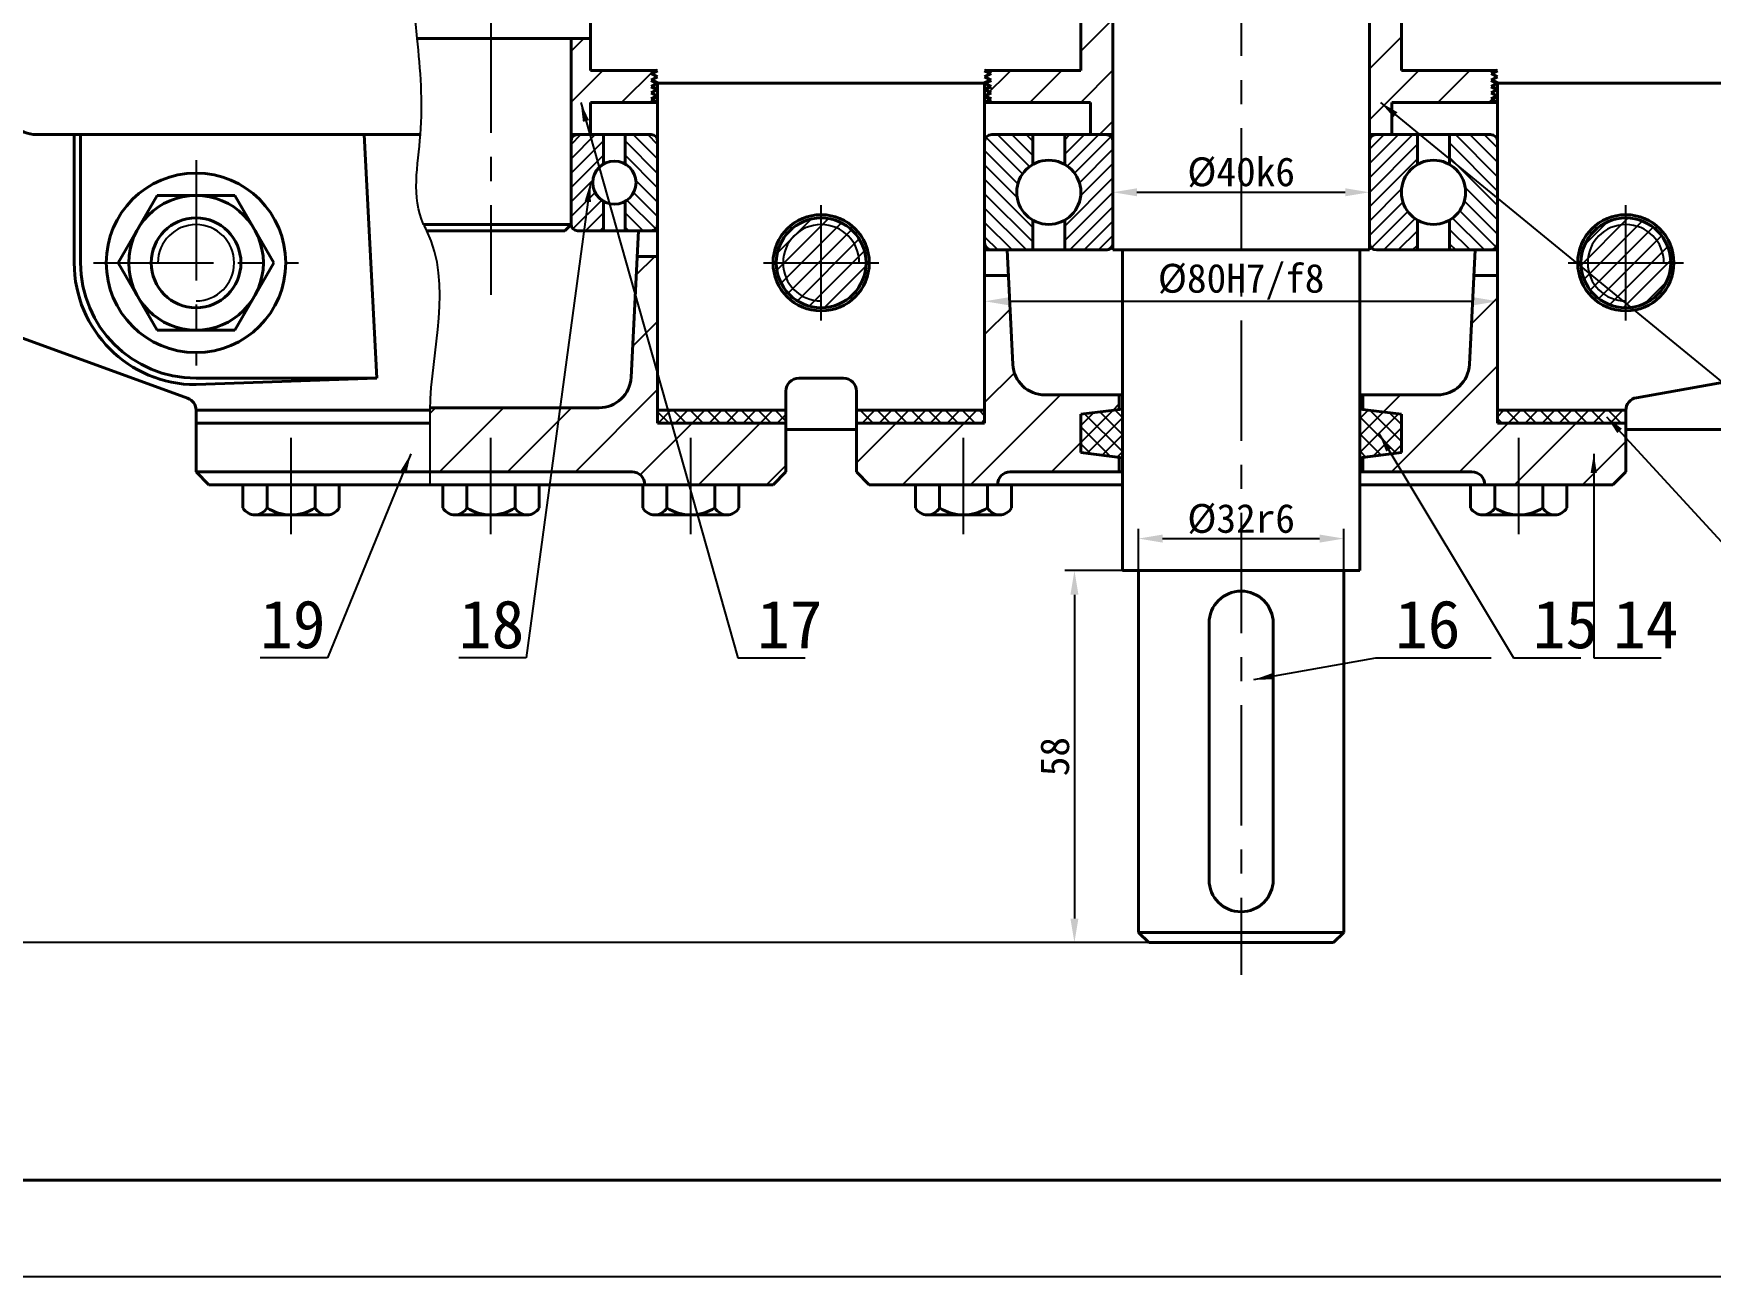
# Model space of a CAD drawing. Header units: inches. Extents: x 0 to 841, y -7 to 594.
# Drawn here: x 140.4 to 314.8, y 0 to 129.2 of the extents above; entities that cross this region are included whole.
import ezdxf

# ---------------------------------------------------------------- set-up
doc = ezdxf.new("R2010")
doc.units = ezdxf.units.IN
doc.header["$LTSCALE"] = 10
doc.header["$MEASUREMENT"] = 0
doc.linetypes.add('CENTER', pattern=[2, 1.25, -0.25, 0.25, -0.25])
for name, color, linetype, lineweight in [('AM_0', 7, 'Continuous', 50), ('中心线', 1, 'CENTER', 25), ('剖面线', 3, 'Continuous', 25), ('尺寸线', 4, 'Continuous', 25), ('文字', 7, 'Continuous', 25), ('粗实线', 7, 'Continuous', 40), ('细实线', 7, 'Continuous', 25)]:
    doc.layers.add(name, color=color, linetype=linetype, lineweight=lineweight)
doc.dimstyles.get("Standard").update_dxf_attribs({"dimtxt": 0.18, "dimasz": 0.18, "dimexe": 0.18, "dimexo": 0.0625, "dimgap": 0.09, "dimtad": 0, "dimtih": 1, "dimtoh": 1, "dimdec": 4, "dimzin": 0, "dimdsep": 46, "dimtxsty": 'Standard', "dimcen": 0.09, "dimadec": 0, "dimazin": 0, "dimtfac": 1, "dimtdec": 4, "dimtofl": 0, "dimtmove": 0, "dimatfit": 3, "dimfxl": 0, "dimtolj": 1, "dimtzin": 0, "dimarcsym": 0})
pattern_1 = [(45, (0, 0), (-2.651650429449553, 2.651650429449553), [])]
pattern_2 = [(45, (0, 0), (-3.535533905932737, 3.535533905932738), [])]
pattern_3 = [(45, (0, 0), (-0.8838834764831843, 0.8838834764831844), []), (135, (0, 0), (-0.8838834764831844, -0.8838834764831843), [])]
pattern_4 = [(45, (0, 0), (-0.8838834764831843, 0.8838834764831844), [])]

# ---------------------------------------------------------------- blocks, each defined once
blk = doc.blocks.new('*D27')
at = {"layer": 'Defpoints', "color": 0}
for p in [(252.6666666666667, 112.7052686489306), (279.3333333333333, 112.7052686489306), (279.3333333333333, 112.7052686489306)]:
    blk.add_point(p, dxfattribs=at)
at = {"layer": '尺寸线', "color": 0, "lineweight": -2}
for p, q in [((252.6666666666667, 112.7052686489306), (252.6666666666667, 113.7052686489306)), ((279.3333333333333, 112.7052686489306), (279.3333333333333, 113.7052686489306)), ((255.1666666666667, 112.7052686489306), (276.8333333333333, 112.7052686489306))]:
    blk.add_line(p, q, dxfattribs=at)
at = {"layer": '尺寸线', "color": 0}
for points in [[(255.1666666666667, 113.1219353155973), (255.1666666666667, 112.288601982264), (252.6666666666667, 112.7052686489306)], [(276.8333333333333, 112.288601982264), (276.8333333333333, 113.1219353155973), (279.3333333333333, 112.7052686489306)]]:
    blk.add_solid(points, dxfattribs=at)
at = {"layer": '尺寸线', "color": 0, "insert": (266, 114.7697686489306), "char_height": 3, "attachment_point": 5}
blk.add_mtext('\\A1;%%C40k6', dxfattribs=at)
blk = doc.blocks.new('*D28')
at = {"layer": 'Defpoints', "color": 0}
for p in [(239.3333333333333, 101.3719353155973), (292.6666666666667, 101.3719353155973), (292.6666666666667, 101.3719353155973)]:
    blk.add_point(p, dxfattribs=at)
at = {"layer": '尺寸线', "color": 0, "lineweight": -2}
for p, q in [((239.3333333333333, 101.3719353155973), (239.3333333333333, 102.3719353155973)), ((241.8333333333333, 101.3719353155973), (290.1666666666667, 101.3719353155973)), ((292.6666666666667, 101.3719353155973), (292.6666666666667, 102.3719353155973))]:
    blk.add_line(p, q, dxfattribs=at)
at = {"layer": '尺寸线', "color": 0}
for points in [[(241.8333333333333, 101.788601982264), (241.8333333333333, 100.9552686489306), (239.3333333333333, 101.3719353155973)], [(290.1666666666667, 100.9552686489306), (290.1666666666667, 101.788601982264), (292.6666666666667, 101.3719353155973)]]:
    blk.add_solid(points, dxfattribs=at)
at = {"layer": '尺寸线', "color": 0, "insert": (266, 103.4034353155973), "char_height": 3, "attachment_point": 5}
blk.add_mtext('\\A1;%%C80H7/f8', dxfattribs=at)
blk = doc.blocks.new('*D29')
at = {"layer": 'Defpoints', "color": 0}
for p in [(276.6666666666667, 76.70526864893061), (255.3333333333333, 73.37193531559728), (276.6666666666667, 73.37193531559728)]:
    blk.add_point(p, dxfattribs=at)
at = {"layer": '尺寸线', "color": 0, "lineweight": -2}
for p, q in [((255.3333333333333, 73.37193531559728), (255.3333333333333, 77.70526864893061)), ((276.6666666666667, 73.37193531559728), (276.6666666666667, 77.70526864893061)), ((257.8333333333334, 76.70526864893061), (274.1666666666667, 76.70526864893061))]:
    blk.add_line(p, q, dxfattribs=at)
at = {"layer": '尺寸线', "color": 0}
for points in [[(257.8333333333334, 77.12193531559728), (257.8333333333334, 76.28860198226394), (255.3333333333333, 76.70526864893061)], [(274.1666666666667, 76.28860198226394), (274.1666666666667, 77.12193531559728), (276.6666666666667, 76.70526864893061)]]:
    blk.add_solid(points, dxfattribs=at)
at = {"layer": '尺寸线', "color": 0, "insert": (266, 78.7367686489306), "char_height": 3, "attachment_point": 5}
blk.add_mtext('\\A1;%%C32r6', dxfattribs=at)
blk = doc.blocks.new('*D31')
at = {"layer": 'Defpoints', "color": 0}
for p in [(266, 149.7052686489306), (112.7570523306911, 34.70526864893063), (266, 34.70526864893063)]:
    blk.add_point(p, dxfattribs=at)
at = {"layer": '尺寸线', "color": 0, "lineweight": -2}
for p, q in [((266, 149.7052686489306), (111.7570523306911, 149.7052686489306)), ((112.7570523306911, 147.2052686489306), (112.7570523306911, 37.20526864893063)), ((266, 34.70526864893063), (111.7570523306911, 34.70526864893063))]:
    blk.add_line(p, q, dxfattribs=at)
at = {"layer": '尺寸线', "color": 0}
for points in [[(113.1737189973578, 147.2052686489306), (112.3403856640245, 147.2052686489306), (112.7570523306911, 149.7052686489306)], [(112.3403856640245, 37.20526864893063), (113.1737189973578, 37.20526864893063), (112.7570523306911, 34.70526864893063)]]:
    blk.add_solid(points, dxfattribs=at)
at = {"layer": '尺寸线', "color": 0, "insert": (110.7255523306911, 92.20526864893063), "char_height": 3, "attachment_point": 5, "rotation": 90}
blk.add_mtext('\\A1;172.5', dxfattribs=at)
blk = doc.blocks.new('*D33')
at = {"layer": 'Defpoints', "color": 0}
for p in [(266, 73.37193531559728), (248.6666666666667, 34.70526864893063), (266, 34.70526864893063)]:
    blk.add_point(p, dxfattribs=at)
at = {"layer": '尺寸线', "color": 0, "lineweight": -2}
for p, q in [((266, 73.37193531559728), (247.6666666666667, 73.37193531559728)), ((248.6666666666667, 70.87193531559728), (248.6666666666667, 37.20526864893063)), ((266, 34.70526864893063), (247.6666666666667, 34.70526864893063))]:
    blk.add_line(p, q, dxfattribs=at)
at = {"layer": '尺寸线', "color": 0}
for points in [[(249.0833333333333, 70.87193531559728), (248.25, 70.87193531559728), (248.6666666666667, 73.37193531559728)], [(248.25, 37.20526864893063), (249.0833333333333, 37.20526864893063), (248.6666666666667, 34.70526864893063)]]:
    blk.add_solid(points, dxfattribs=at)
at = {"layer": '尺寸线', "color": 0, "insert": (246.6351666666667, 54.03860198226396), "char_height": 3, "attachment_point": 5, "rotation": 90}
blk.add_mtext('\\A1;58', dxfattribs=at)

msp = doc.modelspace()

# ---------------------------------------------------------------- hatches: boundary and pattern name
at = {"layer": '剖面线'}
h = msp.add_hatch(dxfattribs=at)
h.set_pattern_fill('ANSI31', color=256, scale=30, style=0)
h.set_pattern_definition(pattern_1)
edge = h.paths.add_edge_path(flags=0)
edge.add_line((252.6666666666667, 118.7052686489306), (250.3333333333333, 118.7052686489306))
edge.add_line((250.3333333333333, 118.7052686489306), (250.3333333333333, 122.038601982264))
edge.add_line((252.6666666666667, 118.7052686489306), (252.6666666666667, 136.3719353155973))
edge.add_line((252.6666666666667, 136.3719353155973), (249.3333333333333, 136.3719353155973))
edge.add_line((249.3333333333333, 136.3719353155973), (249.3333333333333, 125.3719353155973))
edge.add_line((249.3333333333333, 125.3719353155973), (239.3333333333333, 125.3719353155973))
edge.add_line((239.3333333333333, 125.3719353155973), (239.3333333333333, 122.038601982264))
edge.add_line((250.3333333333333, 122.038601982264), (239.3333333333333, 122.038601982264))
h = msp.add_hatch(dxfattribs=at)
h.set_pattern_fill('ANSI31', color=256, scale=30, style=0)
h.set_pattern_definition(pattern_1)
edge = h.paths.add_edge_path(flags=0)
edge.add_line((279.3333333333333, 118.7052686489306), (281.6666666666666, 118.7052686489306))
edge.add_line((281.6666666666666, 118.7052686489306), (281.6666666666666, 122.038601982264))
edge.add_line((279.3333333333333, 118.7052686489306), (279.3333333333333, 136.3719353155973))
edge.add_line((279.3333333333333, 136.3719353155973), (282.6666666666666, 136.3719353155973))
edge.add_line((282.6666666666666, 136.3719353155973), (282.6666666666666, 125.3719353155973))
edge.add_line((282.6666666666666, 125.3719353155973), (292.6666666666667, 125.3719353155973))
edge.add_line((292.6666666666667, 125.3719353155973), (292.6666666666667, 122.038601982264))
edge.add_line((281.6666666666666, 122.038601982264), (292.6666666666667, 122.038601982264))
h = msp.add_hatch(dxfattribs=at)
h.set_pattern_fill('ANSI31', color=256, scale=30, style=0)
h.set_pattern_definition(pattern_1)
edge = h.paths.add_edge_path(flags=0)
edge.add_line((196.3333333333333, 118.7052686489306), (198.3333333333333, 118.7052686489306))
edge.add_line((198.3333333333333, 118.7052686489306), (198.3333333333333, 122.038601982264))
edge.add_line((196.3333333333333, 118.7052686489306), (196.3333333333333, 128.7052686489306))
edge.add_line((196.3333333333333, 128.7052686489306), (198.3333333333333, 128.7052686489306))
edge.add_line((198.3333333333333, 128.7052686489306), (198.3333333333333, 125.3719353155973))
edge.add_line((198.3333333333333, 125.3719353155973), (205.3333333333333, 125.3719353155973))
edge.add_line((205.3333333333333, 125.3719353155973), (205.3333333333333, 122.038601982264))
edge.add_line((198.3333333333333, 122.038601982264), (205.3333333333333, 122.038601982264))
h = msp.add_hatch(dxfattribs=at)
h.set_pattern_fill('ANSI31', color=256, scale=0.3333333333333333, style=0)
h.set_pattern_definition([(45, (196.3333333333333, 108.7052686489306), (-0.7483546767557626, 0.7483546767557627), [])])
h.paths.add_polyline_path([(199.7083333333333, 115.6538258074456), (199.7083333333333, 118.7052686489306), (197, 118.7052686489306, 0.4142135623730951), (196.3333333333333, 118.038601982264), (196.3333333333333, 109.3719353155973, 0.4142135623730951), (197, 108.7052686489306), (199.7083333333333, 108.7052686489306), (199.7083333333333, 111.7567114904156, -0.2679491924311227), (198.5833333333333, 113.7052686489306, -0.2679491924311227)])
h = msp.add_hatch(dxfattribs=at)
h.set_pattern_fill('ANSI31', color=256, scale=0.3333333333333333, angle=90, style=0)
h.set_pattern_definition([(135, (196.3333333333333, 108.7052686489306), (-0.7483546767557627, -0.7483546767557626), [])])
h.paths.add_polyline_path([(205.3333333333333, 118.038601982264, 0.4142135623730951), (204.6666666666667, 118.7052686489306), (201.9583333333333, 118.7052686489306), (201.9583333333333, 115.6538258074456, -0.2679491924311227), (203.0833333333333, 113.7052686489306, -0.2679491924311227), (201.9583333333333, 111.7567114904156), (201.9583333333333, 108.7052686489306), (204.6666666666667, 108.7052686489306, 0.4142135623730951), (205.3333333333333, 109.3719353155973)])
h = msp.add_hatch(dxfattribs=at)
h.set_pattern_fill('ANSI31', color=256, scale=0.3333333333333333, angle=90, style=0)
h.set_pattern_definition([(135, (252.6666666666667, 106.7052686489306), (-0.7483546767557627, -0.7483546767557626), [])])
h.paths.add_polyline_path([(244.3333333333333, 109.8185173029825, -0.2679491924311227), (242.6666666666667, 112.7052686489306, -0.2679491924311228), (244.3333333333333, 115.5920199948788), (244.3333333333333, 118.7052686489306), (240.0666666666667, 118.7052686489306, 0.4142135623730951), (239.3333333333333, 117.9719353155973), (239.3333333333333, 107.438601982264, 0.4142135623730951), (240.0666666666667, 106.7052686489306), (244.3333333333333, 106.7052686489306)])
h = msp.add_hatch(dxfattribs=at)
h.set_pattern_fill('ANSI31', color=256, scale=0.3333333333333333, style=0)
h.set_pattern_definition([(45, (252.6666666666667, 106.7052686489306), (-0.7483546767557626, 0.7483546767557627), [])])
h.paths.add_polyline_path([(252.6666666666667, 117.9719353155973, 0.414213562373095), (251.9333333333333, 118.7052686489306), (247.6666666666667, 118.7052686489306), (247.6666666666667, 115.5920199948788, -0.2679491924311227), (249.3333333333333, 112.7052686489306, -0.2679491924311227), (247.6666666666667, 109.8185173029825), (247.6666666666667, 106.7052686489306), (251.9333333333333, 106.7052686489306, 0.4142135623730951), (252.6666666666667, 107.438601982264)])
h = msp.add_hatch(dxfattribs=at)
h.set_pattern_fill('ANSI31', color=256, scale=0.3333333333333333, style=0)
h.set_pattern_definition([(45, (279.3333333333333, 106.7052686489306), (-0.7483546767557626, 0.7483546767557627), [])])
h.paths.add_polyline_path([(284.3333333333333, 109.8185173029825, -0.2679491924311227), (282.6666666666666, 112.7052686489306, -0.2679491924311228), (284.3333333333333, 115.5920199948788), (284.3333333333333, 118.7052686489306), (280.0666666666667, 118.7052686489306, 0.4142135623730951), (279.3333333333333, 117.9719353155973), (279.3333333333333, 107.438601982264, 0.4142135623730951), (280.0666666666667, 106.7052686489306), (284.3333333333333, 106.7052686489306)])
h = msp.add_hatch(dxfattribs=at)
h.set_pattern_fill('ANSI31', color=256, scale=0.3333333333333333, angle=90, style=0)
h.set_pattern_definition([(135, (279.3333333333333, 106.7052686489306), (-0.7483546767557627, -0.7483546767557626), [])])
h.paths.add_polyline_path([(292.6666666666666, 117.9719353155973, 0.414213562373095), (291.9333333333333, 118.7052686489306), (287.6666666666666, 118.7052686489306), (287.6666666666666, 115.5920199948788, -0.2679491924311227), (289.3333333333333, 112.7052686489306, -0.2679491924311227), (287.6666666666666, 109.8185173029825), (287.6666666666666, 106.7052686489306), (291.9333333333333, 106.7052686489306, 0.4142135623730951), (292.6666666666666, 107.438601982264)])
h = msp.add_hatch(dxfattribs=at)
h.set_pattern_fill('ANSI31', color=256, scale=10, style=0)
h.set_pattern_definition(pattern_4)
edge = h.paths.add_edge_path(flags=0)
edge.add_arc((222.3333333333333, 105.3719353155973), 4.666666666666667, 0, 360)
h = msp.add_hatch(dxfattribs=at)
h.set_pattern_fill('ANSI31', color=256, scale=10, style=0)
h.set_pattern_definition(pattern_4)
edge = h.paths.add_edge_path(flags=0)
edge.add_arc((306, 105.3719353155973), 4.666666666666667, 0, 360)
h = msp.add_hatch(dxfattribs=at)
h.set_pattern_fill('ANSI31', color=256, scale=40, style=0)
h.set_pattern_definition(pattern_2)
edge = h.paths.add_edge_path(flags=0)
edge.add_line((181.6666666666667, 83.63860198226395), (181.6666666666667, 90.30526864893062))
edge.add_line((181.6666666666667, 90.30526864893062), (199.2425026009165, 90.30526864893062))
edge.add_arc((199.2425026009165, 93.63860198226395), 3.333333333333333, 270, 357.1375947738882)
edge.add_line((203.2, 106.038601982264), (202.5716770638427, 93.47214325911764))
edge.add_line((205.3333333333333, 106.038601982264), (203.2, 106.038601982264))
edge.add_line((205.3333333333333, 106.038601982264), (205.3333333333333, 88.70526864893063))
edge.add_line((205.3333333333333, 88.70526864893063), (218.6666666666667, 88.70526864893063))
edge.add_line((218.6666666666667, 88.70526864893063), (218.6666666666667, 83.63860198226396))
edge.add_line((218.6666666666667, 83.63860198226396), (217.3333333333333, 82.30526864893062))
edge.add_line((217.3333333333333, 82.30526864893062), (204, 82.30526864893062))
edge.add_arc((202.6666666666667, 82.30526864893062), 1.333333333333333, 0, 90)
edge.add_line((181.6666666666667, 83.63860198226395), (202.6666666666667, 83.63860198226395))
h = msp.add_hatch(dxfattribs=at)
h.set_pattern_fill('ANSI31', color=256, scale=40, style=0)
h.set_pattern_definition(pattern_2)
edge = h.paths.add_edge_path(flags=0)
edge.add_line((239.3333333333333, 104.038601982264), (241.8, 104.038601982264))
edge.add_line((241.8, 104.038601982264), (242.2616562694907, 94.80547659245099))
edge.add_arc((245.5908307324168, 94.97193531559729), 3.333333333333333, 182.8624052261118, 270)
edge.add_line((245.5908307324168, 91.63860198226395), (253.3333333333333, 91.63860198226395))
edge.add_line((253.3333333333333, 91.63860198226395), (253.3333333333333, 90.12974022587557))
edge.add_line((253.3333333333333, 90.12974022587557), (249.3333333333333, 89.63860198226395))
edge.add_line((249.3333333333333, 89.63860198226395), (249.3333333333333, 85.63860198226395))
edge.add_line((249.3333333333333, 85.63860198226395), (253.3333333333333, 85.14746373865233))
edge.add_line((253.3333333333333, 85.14746373865233), (253.3333333333333, 83.63860198226395))
edge.add_line((253.3333333333333, 83.63860198226395), (242, 83.63860198226395))
edge.add_arc((242, 82.30526864893062), 1.333333333333333, 90, 180)
edge.add_line((240.6666666666667, 82.30526864893062), (227.3333333333333, 82.30526864893062))
edge.add_line((227.3333333333333, 82.30526864893062), (226, 83.63860198226395))
edge.add_line((226, 83.63860198226395), (226, 88.70526864893063))
edge.add_line((226, 88.70526864893063), (239.3333333333333, 88.70526864893063))
edge.add_line((239.3333333333333, 88.70526864893063), (239.3333333333333, 104.038601982264))
h = msp.add_hatch(dxfattribs=at)
h.set_pattern_fill('ANSI31', color=256, scale=40, style=0)
h.set_pattern_definition(pattern_2)
edge = h.paths.add_edge_path(flags=0)
edge.add_line((292.6666666666667, 104.038601982264), (290.2, 104.038601982264))
edge.add_line((290.2, 104.038601982264), (289.7383437305094, 94.80547659245099))
edge.add_arc((286.4091692675832, 94.97193531559729), 3.333333333333333, 270, 357.1375947738882)
edge.add_line((286.4091692675832, 91.63860198226395), (278.6666666666667, 91.63860198226395))
edge.add_line((278.6666666666667, 91.63860198226395), (278.6666666666667, 90.12974022587557))
edge.add_line((278.6666666666667, 90.12974022587557), (282.6666666666667, 89.63860198226395))
edge.add_line((282.6666666666667, 89.63860198226395), (282.6666666666667, 85.63860198226395))
edge.add_line((282.6666666666667, 85.63860198226395), (278.6666666666667, 85.14746373865233))
edge.add_line((278.6666666666667, 85.14746373865233), (278.6666666666667, 83.63860198226395))
edge.add_line((278.6666666666667, 83.63860198226395), (290, 83.63860198226395))
edge.add_arc((290, 82.30526864893062), 1.333333333333333, 0, 90)
edge.add_line((291.3333333333333, 82.30526864893062), (304.6666666666667, 82.30526864893062))
edge.add_line((304.6666666666667, 82.30526864893062), (306, 83.63860198226395))
edge.add_line((306, 83.63860198226395), (306, 88.70526864893063))
edge.add_line((306, 88.70526864893063), (292.6666666666667, 88.70526864893063))
edge.add_line((292.6666666666667, 88.70526864893063), (292.6666666666667, 104.038601982264))
h = msp.add_hatch(dxfattribs=at)
h.set_pattern_fill('ANSI37', color=256, scale=10, style=0)
h.set_pattern_definition(pattern_3)
edge = h.paths.add_edge_path(flags=0)
edge.add_line((218.6666666666667, 90.03860198226396), (218.6666666666667, 88.70526864893063))
edge.add_line((205.3333333333333, 88.70526864893063), (218.6666666666667, 88.70526864893063))
edge.add_line((205.3333333333333, 90.03860198226396), (205.3333333333333, 88.70526864893063))
edge.add_line((205.3333333333333, 90.03860198226396), (218.6666666666667, 90.03860198226396))
h = msp.add_hatch(dxfattribs=at)
h.set_pattern_fill('ANSI37', color=256, scale=10, style=0)
h.set_pattern_definition(pattern_3)
edge = h.paths.add_edge_path(flags=0)
edge.add_line((226, 90.03860198226396), (226, 88.70526864893063))
edge.add_line((226, 88.70526864893063), (239.3333333333333, 88.70526864893063))
edge.add_line((239.3333333333333, 90.03860198226396), (239.3333333333333, 88.70526864893063))
edge.add_line((239.3333333333333, 90.03860198226396), (226, 90.03860198226396))
h = msp.add_hatch(dxfattribs=at)
h.set_pattern_fill('ANSI37', color=256, scale=10, style=0)
h.set_pattern_definition(pattern_3)
edge = h.paths.add_edge_path(flags=0)
edge.add_line((253.6666666666667, 90.1706684128432), (249.3333333333333, 89.63860198226395))
edge.add_line((249.3333333333333, 89.63860198226395), (249.3333333333333, 85.63860198226395))
edge.add_line((253.6666666666667, 85.1065355516847), (249.3333333333333, 85.63860198226395))
edge.add_line((253.6666666666667, 85.1065355516847), (253.6666666666667, 90.1706684128432))
h = msp.add_hatch(dxfattribs=at)
h.set_pattern_fill('ANSI37', color=256, scale=10, style=0)
h.set_pattern_definition(pattern_3)
edge = h.paths.add_edge_path(flags=0)
edge.add_line((278.3333333333333, 90.1706684128432), (282.6666666666667, 89.63860198226395))
edge.add_line((282.6666666666667, 89.63860198226395), (282.6666666666667, 85.63860198226395))
edge.add_line((278.3333333333333, 85.1065355516847), (282.6666666666667, 85.63860198226395))
edge.add_line((278.3333333333333, 85.1065355516847), (278.3333333333333, 90.1706684128432))
h = msp.add_hatch(dxfattribs=at)
h.set_pattern_fill('ANSI37', color=256, scale=10, style=0)
h.set_pattern_definition(pattern_3)
edge = h.paths.add_edge_path(flags=0)
edge.add_line((306, 90.03860198226396), (306, 88.70526864893063))
edge.add_line((306, 88.70526864893063), (292.6666666666667, 88.70526864893063))
edge.add_line((292.6666666666667, 90.03860198226396), (292.6666666666667, 88.70526864893063))
edge.add_line((292.6666666666667, 90.03860198226396), (306, 90.03860198226396))

# ---------------------------------------------------------------- linework, layer by layer
at = {"layer": 'AM_0'}
for p, q in [((205.3333333333333, 125.3719353155973), (204.6666666666667, 125.038601982264)), ((205.3333333333333, 124.7052686489306), (204.6666666666667, 125.038601982264)), ((205.3333333333333, 124.7052686489306), (204.6666666666667, 124.3719353155973)), ((205.3333333333333, 124.038601982264), (204.6666666666667, 124.3719353155973)), ((205.3333333333333, 124.038601982264), (204.6666666666667, 123.7052686489306)), ((239.3333333333333, 125.3719353155973), (240, 125.038601982264)), ((239.3333333333333, 124.7052686489306), (240, 125.038601982264)), ((239.3333333333333, 124.7052686489306), (240, 124.3719353155973)), ((239.3333333333333, 124.038601982264), (240, 124.3719353155973)), ((239.3333333333333, 124.038601982264), (240, 123.7052686489306)), ((292.6666666666667, 125.3719353155973), (292, 125.038601982264)), ((292.6666666666667, 124.7052686489306), (292, 125.038601982264)), ((292.6666666666667, 124.7052686489306), (292, 124.3719353155973)), ((292.6666666666667, 124.038601982264), (292, 124.3719353155973)), ((292.6666666666667, 124.038601982264), (292, 123.7052686489306)), ((205.3333333333333, 123.3719353155973), (204.6666666666667, 123.7052686489306)), ((205.3333333333333, 123.3719353155973), (204.6666666666667, 123.038601982264)), ((205.3333333333333, 122.7052686489306), (204.6666666666667, 123.038601982264)), ((205.3333333333333, 122.7052686489306), (204.6666666666667, 122.3719353155973)), ((205.3333333333333, 122.038601982264), (204.6666666666667, 122.3719353155973)), ((239.3333333333333, 123.3719353155973), (240, 123.7052686489306)), ((239.3333333333333, 123.3719353155973), (240, 123.038601982264)), ((239.3333333333333, 122.7052686489306), (240, 123.038601982264)), ((239.3333333333333, 122.7052686489306), (240, 122.3719353155973)), ((239.3333333333333, 122.038601982264), (240, 122.3719353155973)), ((292.6666666666667, 123.3719353155973), (292, 123.7052686489306)), ((292.6666666666667, 123.3719353155973), (292, 123.038601982264)), ((292.6666666666667, 122.7052686489306), (292, 123.038601982264)), ((292.6666666666667, 122.7052686489306), (292, 122.3719353155973)), ((292.6666666666667, 122.038601982264), (292, 122.3719353155973))]:
    msp.add_line(p, q, dxfattribs=at)
at = {"layer": '中心线'}
for p, q in [((188, 251.3719353155973), (188, 102.038601982264)), ((266, 199.3719353155973), (266, 31.37193531559729)), ((157.3333333333333, 116.038601982264), (157.3333333333333, 94.70526864893064)), ((222.3333333333333, 99.3719353155973), (222.3333333333333, 111.3719353155973)), ((306, 99.3719353155973), (306, 111.3719353155973)), ((146.6666666666667, 105.3719353155973), (168, 105.3719353155973)), ((216.3333333333333, 105.3719353155973), (228.3333333333333, 105.3719353155973)), ((300, 105.3719353155973), (312, 105.3719353155973)), ((167.2153903091735, 77.17193531559728), (167.2153903091735, 87.17193531559728)), ((188, 77.17193531559728), (188, 87.17193531559728)), ((208.7846096908265, 77.17193531559728), (208.7846096908265, 87.17193531559728)), ((237.1324865405187, 77.17193531559728), (237.1324865405187, 87.17193531559728)), ((294.8675134594813, 77.17193531559728), (294.8675134594813, 87.17193531559728))]:
    msp.add_line(p, q, dxfattribs=at)
at = {"layer": '粗实线'}
for p, q in [((249.3333333333333, 136.3719353155973), (249.3333333333333, 125.3719353155973)), ((252.6666666666667, 106.7052686489306), (252.6666666666667, 137.7052686489306)), ((279.3333333333333, 106.7052686489306), (279.3333333333333, 137.7052686489306)), ((282.6666666666666, 136.3719353155973), (282.6666666666666, 125.3719353155973)), ((198.3333333333333, 134.7052686489306), (198.3333333333333, 128.7052686489306)), ((180.3333333333333, 128.7052686489306), (198.3333333333333, 128.7052686489306)), ((196.3333333333333, 128.7052686489306), (196.3333333333333, 109.3719353155973)), ((196.3333333333333, 128.7052686489306), (198.3333333333333, 128.7052686489306)), ((198.3333333333333, 128.7052686489306), (198.3333333333333, 125.3719353155973)), ((198.3333333333333, 125.3719353155973), (205.3333333333333, 125.3719353155973)), ((205.3333333333333, 88.70526864893063), (205.3333333333333, 124.038601982264)), ((205.3333333333333, 124.038601982264), (239.3333333333333, 124.038601982264)), ((249.3333333333333, 125.3719353155973), (239.3333333333333, 125.3719353155973)), ((239.3333333333333, 88.70526864893063), (239.3333333333333, 124.038601982264)), ((282.6666666666666, 125.3719353155973), (292.6666666666667, 125.3719353155973)), ((292.6666666666667, 88.70526864893063), (292.6666666666667, 124.038601982264)), ((292.6666666666667, 124.038601982264), (336.6666666666667, 124.038601982264)), ((198.3333333333333, 118.7052686489306), (198.3333333333333, 122.038601982264)), ((198.3333333333333, 122.038601982264), (205.3333333333333, 122.038601982264)), ((250.3333333333333, 122.038601982264), (239.3333333333333, 122.038601982264)), ((250.3333333333333, 118.7052686489306), (250.3333333333333, 122.038601982264)), ((281.6666666666666, 118.7052686489306), (281.6666666666666, 122.038601982264)), ((281.6666666666666, 122.038601982264), (292.6666666666667, 122.038601982264)), ((140.7570523306912, 118.7052686489306), (180.6666666666667, 118.7052686489306)), ((144.6666666666667, 118.7052686489306), (144.6666666666667, 105.3719353155973)), ((145.3333333333333, 118.7052686489306), (145.3333333333333, 105.3719353155973)), ((176.1490741102459, 93.3719353155973), (174.8157407769125, 118.7052686489306)), ((196.3333333333333, 118.7052686489306), (198.3333333333333, 118.7052686489306)), ((204.6666666666667, 118.7052686489306), (197, 118.7052686489306)), ((199.7083333333333, 115.6538258074456), (199.7083333333333, 118.7052686489306)), ((201.9583333333333, 115.6538258074456), (201.9583333333333, 118.7052686489306)), ((251.9333333333333, 118.7052686489306), (240.0666666666667, 118.7052686489306)), ((244.3333333333333, 115.5920199948788), (244.3333333333333, 118.7052686489306)), ((247.6666666666667, 115.5920199948788), (247.6666666666667, 118.7052686489306)), ((252.6666666666667, 118.7052686489306), (250.3333333333333, 118.7052686489306)), ((279.3333333333333, 118.7052686489306), (281.6666666666666, 118.7052686489306)), ((291.9333333333333, 118.7052686489306), (280.0666666666667, 118.7052686489306)), ((284.3333333333333, 115.5920199948788), (284.3333333333333, 118.7052686489306)), ((287.6666666666666, 115.5920199948788), (287.6666666666666, 118.7052686489306)), ((196.3333333333333, 118.038601982264), (196.3333333333333, 109.3719353155973)), ((205.3333333333333, 109.3719353155973), (205.3333333333333, 118.038601982264)), ((239.3333333333333, 117.9719353155973), (239.3333333333333, 107.438601982264)), ((252.6666666666667, 107.438601982264), (252.6666666666667, 117.9719353155973)), ((279.3333333333333, 117.9719353155973), (279.3333333333333, 107.438601982264)), ((292.6666666666666, 107.438601982264), (292.6666666666666, 117.9719353155973)), ((153.291881449006, 112.3719353155973), (149.2504295646786, 105.3719353155973)), ((161.3747852176607, 112.3719353155973), (153.291881449006, 112.3719353155973)), ((165.4162371019881, 105.3719353155973), (161.3747852176607, 112.3719353155973)), ((199.7083333333333, 111.7567114904156), (199.7083333333333, 108.7052686489306)), ((201.9583333333333, 111.7567114904156), (201.9583333333333, 108.7052686489306)), ((181, 109.3719353155973), (196.3333333333333, 109.3719353155973)), ((181.3333333333333, 108.7052686489306), (195.6666666666667, 108.7052686489306)), ((196.3333333333333, 109.3719353155973), (195.6666666666667, 108.7052686489306)), ((197, 108.7052686489306), (204.6666666666667, 108.7052686489306)), ((203.3333333333333, 108.7052686489306), (202.5716770638427, 93.47214325911764)), ((203.3333333333333, 108.7052686489306), (205.3333333333333, 108.7052686489306)), ((244.3333333333333, 109.8185173029825), (244.3333333333333, 106.7052686489306)), ((247.6666666666667, 109.8185173029825), (247.6666666666667, 106.7052686489306)), ((284.3333333333333, 109.8185173029825), (284.3333333333333, 106.7052686489306)), ((287.6666666666666, 109.8185173029825), (287.6666666666666, 106.7052686489306)), ((239.3333333333333, 106.7052686489306), (241.6666666666667, 106.7052686489306)), ((240.0666666666667, 106.7052686489306), (251.9333333333333, 106.7052686489306)), ((241.6666666666667, 106.7052686489306), (242.2616562694907, 94.80547659245099)), ((252.6666666666667, 106.7052686489306), (279.3333333333333, 106.7052686489306)), ((253.6666666666667, 73.37193531559728), (253.6666666666667, 106.7052686489306)), ((278.3333333333333, 73.37193531559728), (278.3333333333333, 106.7052686489306)), ((280.0666666666667, 106.7052686489306), (291.9333333333333, 106.7052686489306)), ((290.3333333333334, 106.7052686489306), (289.7383437305094, 94.80547659245099)), ((292.6666666666667, 106.7052686489306), (290.3333333333334, 106.7052686489306)), ((149.2504295646786, 105.3719353155973), (153.291881449006, 98.3719353155973)), ((161.3747852176607, 98.3719353155973), (165.4162371019881, 105.3719353155973)), ((205.3333333333333, 106.038601982264), (203.2, 106.038601982264)), ((239.3333333333333, 104.038601982264), (241.8, 104.038601982264)), ((292.6666666666667, 104.038601982264), (290.2, 104.038601982264)), ((156.4560268577676, 91.29152547664516), (126.1967837530156, 102.3049892781997)), ((307.1018024297774, 91.35167898628023), (354.3153090355591, 99.67669405473688)), ((153.291881449006, 98.3719353155973), (161.3747852176607, 98.3719353155973)), ((157.3333333333333, 93.3719353155973), (176.1490741102459, 93.3719353155973)), ((157.3333333333333, 92.70526864893063), (176.1490741102459, 93.3719353155973)), ((220, 93.3719353155973), (224.6666666666667, 93.3719353155973)), ((218.6666666666667, 83.63860198226395), (218.6666666666667, 92.03860198226397)), ((226, 83.63860198226395), (226, 92.03860198226396)), ((245.5908307324168, 91.63860198226395), (253.6666666666667, 91.63860198226395)), ((253.3333333333333, 91.63860198226395), (253.3333333333333, 90.12974022587557)), ((286.4091692675832, 91.63860198226395), (278.3333333333333, 91.63860198226395)), ((278.6666666666667, 91.63860198226395), (278.6666666666667, 90.12974022587557)), ((157.3333333333333, 83.63860198226395), (157.3333333333333, 90.03860198226396)), ((157.3333333333333, 90.03860198226396), (181.6666666666667, 90.03860198226396)), ((181.6666666666667, 90.30526864893062), (199.2425026009165, 90.30526864893062)), ((205.3333333333333, 90.03860198226396), (218.6666666666667, 90.03860198226396)), ((239.3333333333333, 90.03860198226396), (226, 90.03860198226396)), ((253.6666666666667, 90.1706684128432), (249.3333333333333, 89.63860198226395)), ((249.3333333333333, 89.63860198226395), (249.3333333333333, 85.63860198226395)), ((249.3333333333333, 89.63860198226395), (249.3333333333333, 85.63860198226395)), ((278.3333333333333, 90.1706684128432), (282.6666666666667, 89.63860198226395)), ((282.6666666666667, 89.63860198226395), (282.6666666666667, 85.63860198226395)), ((282.6666666666667, 89.63860198226395), (282.6666666666667, 85.63860198226395)), ((292.6666666666667, 90.03860198226396), (306, 90.03860198226396)), ((306, 83.63860198226395), (306, 90.03860198226396)), ((157.3333333333333, 88.70526864893063), (181.6666666666667, 88.70526864893063)), ((205.3333333333333, 88.70526864893063), (218.6666666666667, 88.70526864893063)), ((218.6666666666667, 88.03860198226396), (226, 88.03860198226396)), ((226, 83.63860198226395), (226, 88.70526864893063)), ((226, 88.70526864893063), (239.3333333333333, 88.70526864893063)), ((306, 88.70526864893063), (292.6666666666667, 88.70526864893063)), ((306, 83.63860198226395), (306, 88.70526864893063)), ((306, 88.03860198226396), (338.6666666666666, 88.03860198226396)), ((253.6666666666667, 85.1065355516847), (249.3333333333333, 85.63860198226395)), ((278.3333333333333, 85.1065355516847), (282.6666666666667, 85.63860198226395)), ((253.3333333333333, 85.14746373865233), (253.3333333333333, 83.63860198226395)), ((278.6666666666667, 85.14746373865233), (278.6666666666667, 83.63860198226395)), ((157.3333333333333, 83.63860198226395), (181.6666666666667, 83.63860198226395)), ((157.3333333333333, 83.63860198226395), (158.6666666666667, 82.30526864893062)), ((158.6666666666667, 82.30526864893062), (181.6666666666667, 82.30526864893062)), ((162.2116879761967, 79.89415753781951), (162.2116879761967, 82.30526864893062)), ((172.2190926421502, 82.30526864893062), (162.2116879761967, 82.30526864893062)), ((164.7135391426851, 82.30526864893062), (164.7135391426851, 79.89415753781951)), ((169.7172414756618, 82.30526864893062), (169.7172414756618, 79.89415753781951)), ((172.2190926421502, 82.30526864893062), (172.2190926421502, 79.89415753781951)), ((181.6666666666667, 83.63860198226395), (202.6666666666667, 83.63860198226395)), ((181.6666666666667, 82.30526864893062), (217.3333333333333, 82.30526864893062)), ((182.9962976670232, 79.89415753781951), (182.9962976670232, 82.30526864893062)), ((193.0037023329768, 82.30526864893062), (182.9962976670232, 82.30526864893062)), ((185.4981488335116, 82.30526864893062), (185.4981488335116, 79.89415753781951)), ((190.5018511664884, 82.30526864893062), (190.5018511664884, 79.89415753781951)), ((193.0037023329768, 82.30526864893062), (193.0037023329768, 79.89415753781951)), ((203.7809073578498, 79.89415753781951), (203.7809073578498, 82.30526864893062)), ((213.7883120238033, 82.30526864893062), (203.7809073578498, 82.30526864893062)), ((206.2827585243381, 82.30526864893062), (206.2827585243381, 79.89415753781951)), ((211.2864608573149, 82.30526864893062), (211.2864608573149, 79.89415753781951)), ((213.7883120238033, 82.30526864893062), (213.7883120238033, 79.89415753781951)), ((218.6666666666667, 83.63860198226396), (217.3333333333333, 82.30526864893062)), ((227.3333333333333, 82.30526864893062), (226, 83.63860198226395)), ((253.6666666666667, 82.30526864893062), (227.3333333333333, 82.30526864893062)), ((232.1287842075419, 79.89415753781951), (232.1287842075419, 82.30526864893062)), ((242.1361888734955, 82.30526864893062), (232.1287842075419, 82.30526864893062)), ((234.6306353740303, 82.30526864893062), (234.6306353740303, 79.89415753781951)), ((239.6343377070071, 82.30526864893062), (239.6343377070071, 79.89415753781951)), ((253.6666666666667, 83.63860198226395), (242, 83.63860198226395)), ((242.1361888734955, 82.30526864893062), (242.1361888734955, 79.89415753781951)), ((278.3333333333333, 83.63860198226395), (290, 83.63860198226395)), ((278.3333333333333, 82.30526864893062), (304.6666666666667, 82.30526864893062)), ((289.8638111265045, 79.89415753781951), (289.8638111265045, 82.30526864893062)), ((299.871215792458, 82.30526864893062), (289.8638111265045, 82.30526864893062)), ((292.3656622929929, 82.30526864893062), (292.3656622929929, 79.89415753781951)), ((297.3693646259696, 82.30526864893062), (297.3693646259696, 79.89415753781951)), ((299.871215792458, 82.30526864893062), (299.871215792458, 79.89415753781951)), ((304.6666666666667, 82.30526864893062), (306, 83.63860198226395)), ((170.968167058906, 79.17193531559728), (163.4626135594409, 79.1719353155973)), ((191.7527767497326, 79.17193531559728), (184.2472232502674, 79.1719353155973)), ((212.5373864405591, 79.17193531559728), (205.031832941094, 79.1719353155973)), ((240.8852632902513, 79.17193531559728), (233.3797097907861, 79.1719353155973)), ((298.6202902092139, 79.17193531559728), (291.1147367097487, 79.1719353155973)), ((253.6666666666667, 73.37193531559728), (278.3333333333333, 73.37193531559728)), ((255.3333333333333, 35.7719353155973), (255.3333333333333, 73.37193531559728)), ((276.6666666666667, 35.7719353155973), (276.6666666666667, 73.37193531559728)), ((262.6666666666667, 41.23860198226397), (262.6666666666667, 67.90526864893063)), ((269.3333333333333, 41.23860198226397), (269.3333333333333, 67.90526864893063)), ((256.4, 34.70526864893063), (255.3333333333333, 35.7719353155973)), ((255.3333333333333, 35.7719353155973), (276.6666666666667, 35.7719353155973)), ((275.6, 34.70526864893063), (276.6666666666667, 35.7719353155973)), ((256.4, 34.70526864893063), (275.6, 34.70526864893063)), ((25, 10), (831, 10))]:
    msp.add_line(p, q, dxfattribs=at)
for centre, radius in [((200.8333333333333, 113.7052686489306), 2.25), ((246, 112.7052686489306), 3.333333333333333), ((286, 112.7052686489306), 3.333333333333333), ((157.3333333333333, 105.3719353155973), 9.333333333333334), ((157.3333333333333, 105.3719353155973), 7), ((157.3333333333333, 105.3719353155973), 4.666666666666666), ((222.3333333333333, 105.3719353155973), 5), ((222.3333333333333, 105.3719353155973), 4.666666666666667), ((306, 105.3719353155973), 5), ((306, 105.3719353155973), 4.666666666666667)]:
    msp.add_circle(centre, radius, dxfattribs=at)
for centre, radius, start, end in [((140.7570523306912, 122.038601982264), 3.333333333333333, 180, 270), ((197, 118.038601982264), 0.6666666666666666, 90, 180), ((204.6666666666667, 118.038601982264), 0.6666666666666666, 0, 90), ((240.0666666666667, 117.9719353155973), 0.7333333333333334, 90, 180), ((251.9333333333333, 117.9719353155973), 0.7333333333333334, 0, 90), ((280.0666666666667, 117.9719353155973), 0.7333333333333334, 90, 180), ((291.9333333333333, 117.9719353155973), 0.7333333333333334, 0, 90), ((197, 109.3719353155973), 0.6666666666666666, 180, 270), ((204.6666666666667, 109.3719353155973), 0.6666666666666666, 270, 0), ((240.0666666666667, 107.438601982264), 0.7333333333333334, 180, 270), ((251.9333333333333, 107.438601982264), 0.7333333333333334, 269.9999999999977, 0), ((280.0666666666667, 107.438601982264), 0.7333333333333334, 180, 270), ((291.9333333333333, 107.438601982264), 0.7333333333333334, 270, 0), ((157.3333333333333, 105.3719353155973), 12.66666666666667, 180, 270), ((157.3333333333333, 105.3719353155973), 12, 180, 270), ((245.5908307324168, 94.97193531559729), 3.333333333333333, 182.8624052261118, 270), ((286.4091692675832, 94.97193531559729), 3.333333333333333, 270, 357.1375947738882), ((199.2425026009165, 93.63860198226395), 3.333333333333333, 270, 357.1375947738882), ((220, 92.03860198226397), 1.333333333333333, 90, 180), ((224.6666666666667, 92.03860198226397), 1.333333333333333, 0, 90), ((156, 90.03860198226396), 1.333333333333333, 0, 70), ((307.3333333333333, 90.03860198226396), 1.333333333333333, 100, 180), ((202.6666666666667, 82.30526864893062), 1.333333333333333, 0, 90), ((242, 82.30526864893062), 1.333333333333333, 90, 180), ((290, 82.30526864893062), 1.333333333333333, 0, 90), ((163.4626135594409, 80.61637976004174), 1.444444444444444, 210.0000000000001, 329.9999999999994), ((167.2153903091735, 83.86637976004171), 4.694444444444423, 237.7957724960276, 302.204227503972), ((170.968167058906, 80.61637976004172), 1.444444444444444, 209.9999999999996, 330.0000000000005), ((184.2472232502674, 80.61637976004174), 1.444444444444444, 210.0000000000001, 329.9999999999994), ((188, 83.86637976004171), 4.694444444444423, 237.7957724960276, 302.204227503972), ((191.7527767497326, 80.61637976004172), 1.444444444444444, 209.9999999999996, 330.0000000000005), ((205.031832941094, 80.61637976004174), 1.444444444444444, 210.0000000000001, 329.9999999999994), ((208.7846096908265, 83.86637976004171), 4.694444444444423, 237.7957724960276, 302.204227503972), ((212.5373864405591, 80.61637976004172), 1.444444444444444, 209.9999999999996, 330.0000000000005), ((233.3797097907861, 80.61637976004174), 1.444444444444444, 210.0000000000001, 329.9999999999994), ((237.1324865405187, 83.86637976004171), 4.694444444444423, 237.7957724960276, 302.204227503972), ((240.8852632902513, 80.61637976004172), 1.444444444444444, 209.9999999999996, 330.0000000000005), ((291.1147367097487, 80.61637976004174), 1.444444444444444, 209.9999999999995, 329.9999999999994), ((294.8675134594813, 83.86637976004171), 4.694444444444423, 237.7957724960276, 302.2042275039717), ((298.6202902092139, 80.61637976004172), 1.444444444444444, 210.0000000000001, 329.9999999999998), ((266, 67.90526864893063), 3.333333333333333, 0, 180), ((266, 41.23860198226397), 3.333333333333333, 180, 0)]:
    msp.add_arc(centre, radius, start, end, dxfattribs=at)
at = {"layer": '细实线'}
for p, q in [((171, 64.30526864893062), (164, 64.30526864893062)), ((191.6666666666667, 64.30526864893062), (184.6666666666667, 64.30526864893062)), ((213.6666666666667, 64.30526864893062), (220.6666666666667, 64.30526864893062)), ((280, 64.30526864893062), (292, 64.30526864893062)), ((294.3333333333333, 64.30526864893062), (301.3333333333333, 64.30526864893062)), ((302.6666666666667, 64.30526864893062), (309.6666666666667, 64.30526864893062)), ((0, 0), (841, 0))]:
    msp.add_line(p, q, dxfattribs=at)
for centre, start, end in [((157.3333333333333, 105.3719353155973), 270, 180), ((222.3333333333333, 105.3719353155973), 0, 270), ((306, 105.3719353155973), 0, 270)]:
    msp.add_arc(centre, 3.966666666666667, start, end, dxfattribs=at)
msp.add_spline([(181.6666666666667, 82.30526864893062), (181.6666666666667, 83.63860198226395), (181.6666666666667, 88.70526864893063), (181.6666666666667, 90.03860198226396), (181.3333333333333, 108.7052686489306), (181, 109.3719353155973), (180.6666666666667, 118.7052686489306), (180.3333333333333, 128.7052686489306), (179.6666666666667, 134.7052686489306), (173.3333333333333, 157.2052686489306), (142.7570523306912, 159.2052686489306), (137.4237189973578, 158.8719353155973), (136.0903856640245, 158.8719353155973), (132.7570523306912, 158.538601982264), (117.4237189973578, 157.8719353155973)], degree=3, dxfattribs=at)

# ---------------------------------------------------------------- texts
at = {"layer": '文字', "char_height": 5, "attachment_point": 1}
for s, insert in [('19', (164, 70.30526864893062)), ('18', (184.6666666666667, 70.30526864893062)), ('17', (215.6666666666667, 70.30526864893062)), ('16', (282, 70.30526864893062)), ('15', (296.3333333333333, 70.30526864893062)), ('14', (304.6666666666667, 70.30526864893062))]:
    msp.add_mtext(s, dxfattribs=dict(at, insert=insert))

# ---------------------------------------------------------------- dimensions: what is measured, and where the dimension line sits
at = {"layer": '尺寸线'}
for p1, p2, distance, text, picture, middle in [((266, 149.7052686489306), (266, 34.70526864893063), -153.2429476693089, '172.5', '*D31', (110.7255523306911, 92.20526864893063)), ((252.6666666666667, 112.7052686489306), (279.3333333333333, 112.7052686489306), 0, '%%C40k6', '*D27', (266, 114.7697686489306)), ((239.3333333333333, 101.3719353155973), (292.6666666666667, 101.3719353155973), 0, '%%C80H7/f8', '*D28', (266, 103.4034353155973)), ((255.3333333333333, 73.37193531559728), (276.6666666666667, 73.37193531559728), 3.3333333333333286, '%%C32r6', '*D29', (266, 78.7367686489306)), ((266, 73.37193531559728), (266, 34.70526864893063), -17.333333333333286, '58', '*D33', (246.6351666666667, 54.03860198226396))]:
    dim = msp.add_aligned_dim(p1=p1, p2=p2, distance=distance, text=text, dimstyle='Standard', override={"dimtxt": 3, "dimasz": 2.5, "dimexe": 1, "dimexo": 0, "dimgap": 0.5, "dimtad": 1, "dimtih": 0, "dimtoh": 0}, dxfattribs=at)
    dim.commit()
    dim.dimension.update_dxf_attribs({"geometry": picture, "text_midpoint": middle})

# ---------------------------------------------------------------- leaders
at = {"layer": '细实线'}
for points in [[(197.3333333333333, 122.038601982264), (213.6666666666667, 64.30526864893062)], [(280.5, 122.038601982264), (351, 64.30526864893062)], [(198.3333333333333, 113.7052686489306), (191.6666666666667, 64.30526864893062)], [(304, 89.37193531559728), (327, 64.30526864893062)], [(280.3333333333333, 87.63860198226395), (294.3333333333333, 64.30526864893062)], [(179.6666666666667, 85.50526864893062), (171, 64.30526864893062)], [(302.6666666666667, 85.50526864893062), (302.6666666666667, 64.30526864893062)], [(267.3333333333333, 62.03860198226395), (280, 64.30526864893062)]]:
    msp.add_leader(points, dimstyle='Standard', override={"dimasz": 2}, dxfattribs=at)

doc.saveas('drawing.dxf')
